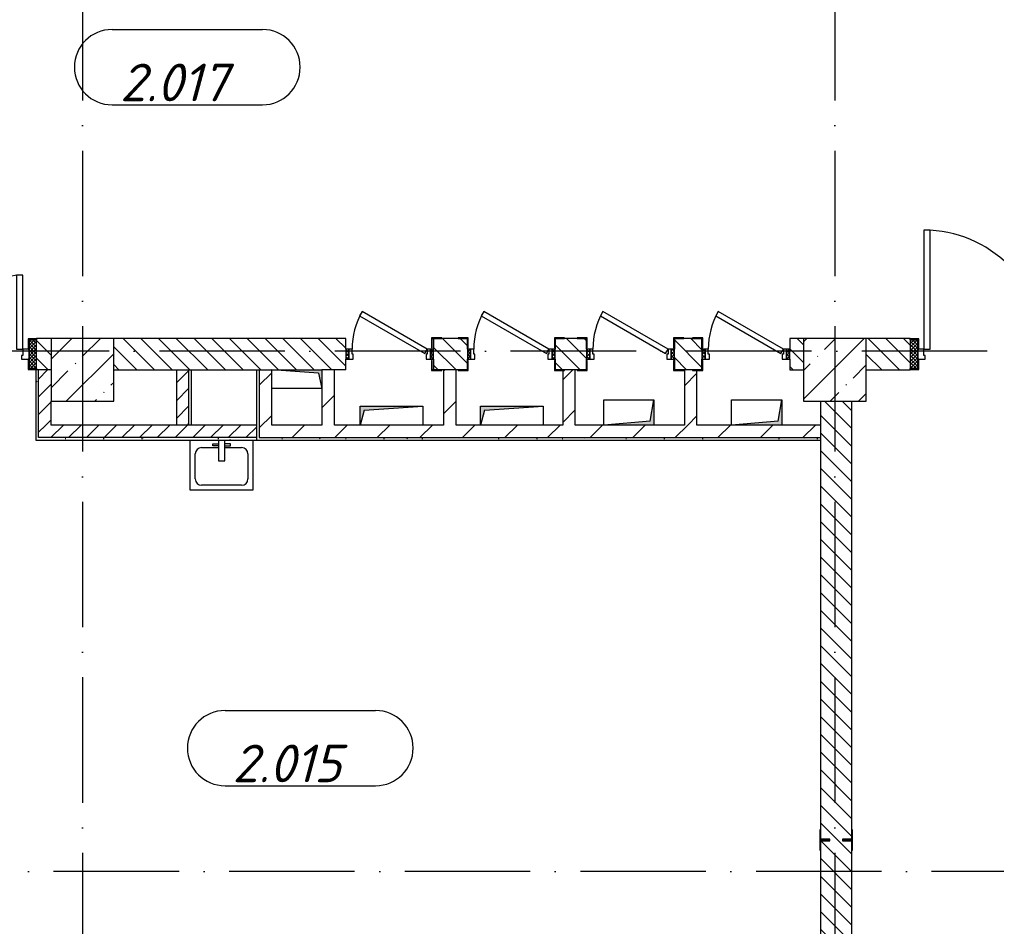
# Model space of a CAD drawing. Header units: millimetres. Extents: x -6467 to 106027, y -7090 to 195095.
# Drawn here: x 47999 to 55788, y 58492 to 65725 of the extents above; entities that cross this region are included whole.
import ezdxf

# ---------------------------------------------------------------- set-up
doc = ezdxf.new("R2010")
doc.units = ezdxf.units.MM
doc.linetypes.add('50_200_ШТРИХ_1Т_ш5_п1_п1_', pattern=[1400, 1000, -200, 0, -200])
for name, color, linetype, lineweight, true_color in [('A-AREA-IDEN-1', 7, 'Continuous', 9, 0xaaaaaa), ('A-GENM-1', 7, 'Continuous', 9, 0xaaaaaa), ('A-GENM-2', 7, 'Continuous', 20, 0xaaaaaa), ('I-WALL-1', 7, 'Continuous', 5, 0x787878), ('M-EQPM-1', 7, 'Continuous', 9, 0xaaaaaa), ('M-EQPM-2', 7, 'Continuous', 9, 0xe2e2e2), ('P-SANR-FIXT-1', 7, 'Continuous', 9, 0xaaaaaa), ('Оси-3', 7, '50_200_ШТРИХ_1Т_ш5_п1_п1_', 9, 0xaaaaaa)]:
    doc.layers.add(name, color=color, linetype=linetype, lineweight=lineweight, true_color=true_color)
for name, color, linetype, lineweight in [('A-DOOR', 7, 'Continuous', 9), ('A-DOOR-2', 7, 'Continuous', 5), ('A-DOOR-FRAM', 7, 'Continuous', 9), ('A-DOOR-FRAM-2', 7, 'Continuous', 5), ('A-WALL', 7, 'Continuous', 5), ('A-WALL-FNSH-1', 7, 'Continuous', 5), ('I-WALL', 7, 'Continuous', 5), ('S-COLS', 7, 'Continuous', 9), ('S-COLS-1', 7, 'Continuous', 5)]:
    doc.layers.add(name, color=color, linetype=linetype, lineweight=lineweight)
doc.styles.add('ISOCPEUR_I', font='isocpeui.ttf', dxfattribs={"height": 300})
pattern_1 = [(135, (0, 0), (-70.71068, -70.71068), [])]
pattern_2 = [(45, (0, 0), (-169.7056, 169.7056), [])]
pattern_3 = [(0, (0, 0), (406.4, 101.6), [6.706, -298.094, 6.706, -298.094, -1625.6]), (0, (0, 0), (406.4, 101.6), [-609.6, 6.706, -602.894, 6.706, -298.094, -711.2]), (0, (0, 0), (406.4, 101.6), [-1524, 6.706, -196.494, 6.706, -501.294]), (120, (152.4, 50.8), (-291.18818, 301.15272), [6.706, -298.094, 6.706, -298.094, -1625.6]), (120, (152.4, 50.8), (-291.18818, 301.15272), [-609.6, 6.706, -602.894, 6.706, -298.094, -711.2]), (120, (152.4, 50.8), (-291.18818, 301.15272), [-1524, 6.706, -196.494, 6.706, -501.294]), (240, (203.2, 254), (-115.21182, -402.75272), [6.706, -298.094, 6.706, -298.094, -1625.6]), (240, (203.2, 254), (-115.21182, -402.75272), [-609.6, 6.706, -602.894, 6.706, -298.094, -711.2]), (240, (203.2, 254), (-115.21182, -402.75272), [-1524, 6.706, -196.494, 6.706, -501.294])]
pattern_4 = [(135, (1456.41, 189.685), (-14.14214, -14.14214), []), (225, (1456.41, 189.685), (14.14214, -14.14214), [])]
pattern_5 = [(45, (-666.384, 189.685), (-14.1421, 14.1421), []), (135, (-666.384, 189.685), (-14.1421, -14.1421), [])]
pattern_6 = [(45, (0, 0), (-70.71068, 70.71068), [])]

# ---------------------------------------------------------------- blocks, each defined once
blk = doc.blocks.new('BSC_Колонна _Прямоугольная - 500х500-V14-АИ_План этажа Радиаторы_2')
at = {"layer": 'S-COLS-1'}
h = blk.add_hatch(dxfattribs=at)
h.set_pattern_fill('FP_42', color=256, style=0, pattern_type=2)
h.set_pattern_definition([(45, (-54500, -62931.04), (-228.0985, 228.0985), []), (45, (-54271.9, -62931.04), (-228.0985, 228.0985), [403.225, -80.645, 6.706, -73.939])])
h.paths.add_polyline_path([(-250, -250), (250, -250), (250, 250), (-250, 250), (-250, 110.7)])
for p, q in [((250, 250), (-250, 250)), ((-250, 250), (-250, -250)), ((250, -250), (250, 250)), ((-250, -250), (250, -250))]:
    blk.add_line(p, q, dxfattribs=at)
blk = doc.blocks.new('BSC_Колонна _Прямоугольная - 500х500-V87-АИ_План этажа Радиаторы_2')
at = {"layer": 'S-COLS-1'}
h = blk.add_hatch(dxfattribs=at)
h.set_pattern_fill('FP_115', color=256, style=0, pattern_type=2)
h.set_pattern_definition([(45, (-48500, -62931.04), (-228.0985, 228.0985), []), (45, (-48271.9, -62931.04), (-228.0985, 228.0985), [403.225, -80.645, 6.706, -73.939])])
h.paths.add_polyline_path([(-250, -250), (250, -250), (250, 250), (-250, 250)])
for p, q in [((250, 250), (-250, 250)), ((-250, 250), (-250, -250)), ((250, -250), (250, 250)), ((-250, -250), (250, -250))]:
    blk.add_line(p, q, dxfattribs=at)
blk = doc.blocks.new('SND_2D_Раковина1 - 400х300-V23-АИ_План этажа Радиаторы_2')
at = {"layer": 'P-SANR-FIXT-1'}
for p, q in [((-250, -220), (-250, 180)), ((-25, 180), (-25, 15)), ((25, 15), (25, 180)), ((250, 180), (250, -220)), ((-160, 120), (-25, 120)), ((-70, 150), (-25, 150)), ((-70, 135), (-70, 150)), ((-25, 135), (-70, 135)), ((70, 150), (25, 150)), ((25, 135), (70, 135)), ((25, 120), (160, 120)), ((70, 135), (70, 150)), ((-210, -130), (-210, 70)), ((-25, 15), (25, 15)), ((210, 70), (210, -130)), ((250, -220), (-250, -220)), ((160, -180), (-160, -180))]:
    blk.add_line(p, q, dxfattribs=at)
for centre, start, end in [((-160, 70), 90, 180), ((160, 70), 0, 90), ((-160, -130), 180, 270), ((160, -130), 270, 0)]:
    blk.add_arc(centre, 50, start, end, dxfattribs=at)
blk = doc.blocks.new('Канал вертикальный прямоугольный - Шахта - значок проема-V337-АИ_План этажа Радиаторы_2')
at = {"layer": 'M-EQPM-2'}
blk.add_hatch(color=256, dxfattribs=at).paths.add_polyline_path([(-200, 100), (-200, -100), (-170, 70), (198.3, 100)])
at = {"layer": 'M-EQPM-1'}
for p, q in [((-200, -100), (-200, 100)), ((-200, 100), (200, 100)), ((-170, 70), (200, 100)), ((200, 100), (200, -100)), ((-170, 70), (-200, -100)), ((200, -100), (-200, -100))]:
    blk.add_line(p, q, dxfattribs=at)
blk = doc.blocks.new('Канал вертикальный прямоугольный - Шахта - значок проема-24087326-АИ_План этажа Радиаторы_2')
at = {"layer": 'M-EQPM-2'}
blk.add_hatch(color=256, dxfattribs=at).paths.add_polyline_path([(200, 100), (-200, 100), (-200, -100), (-170, 70)])
at = {"layer": 'M-EQPM-1'}
for p, q in [((-200, -100), (-200, 100)), ((-200, 100), (200, 100)), ((-170, 70), (200, 100)), ((200, 100), (200, -100)), ((-170, 70), (-200, -100)), ((200, -100), (-200, -100))]:
    blk.add_line(p, q, dxfattribs=at)
blk = doc.blocks.new('110_Дверь_СКБ_1Ст_Внутренняя - ДОО_Д-22_Дв_700x2100h_Технический шкаф ЭОМ и СС EI30-25217176-АИ_План этажа Радиаторы_2')
at = {"layer": 'A-DOOR-2'}
h = blk.add_hatch(dxfattribs=at)
h.set_pattern_fill('FP_232', color=256, style=0, pattern_type=2)
h.set_pattern_definition([(135, (1951.41, 189.685), (-14.14214, -14.14214), []), (225, (1951.41, 189.685), (14.14214, -14.14214), [])])
h.paths.add_polyline_path([(362.5, -40), (362.5, 40), (337.5, 40), (337.5, -40)])
at = {"layer": 'A-DOOR-FRAM-2'}
h = blk.add_hatch(dxfattribs=at)
h.set_pattern_fill('FP_233', color=256, style=0, pattern_type=2)
h.set_pattern_definition([(45, (-171.384, 189.685), (-14.1421, 14.1421), []), (135, (-171.384, 189.685), (-14.1421, -14.1421), [])])
h.paths.add_polyline_path([(-312.5, -40), (-312.5, 40), (-337.5, 40), (-337.5, -40)])
at = {"layer": 'A-DOOR'}
for p, q in [((-207.1, 340), (-227.1, 305.4)), ((312.5, 40), (-207.1, 340)), ((-227.1, 305.4), (292.5, 5.4)), ((292.5, 5.4), (312.5, 40))]:
    blk.add_line(p, q, dxfattribs=at)
at = {"layer": 'A-DOOR-2'}
blk.add_arc((312.5, 40), 600, 150, 180, dxfattribs=at)
at = {"layer": 'A-DOOR-FRAM'}
for p, q in [((-312.5, 40), (-337.5, 40)), ((-337.5, 40), (-337.5, -40)), ((-287.5, 40), (-312.5, 40)), ((-312.5, 40), (-312.5, -40)), ((-312.5, -40), (-312.5, 40)), ((-287.5, 0), (-287.5, 40)), ((-277.5, 0), (-287.5, 0)), ((-277.5, -40), (-277.5, 0)), ((312.5, 0), (302.5, 0)), ((302.5, 0), (302.5, -40)), ((312.5, 40), (312.5, 0)), ((337.5, 40), (312.5, 40)), ((337.5, -40), (337.5, 40)), ((362.5, 40), (337.5, 40)), ((337.5, 40), (337.5, -40)), ((362.5, -40), (362.5, 40)), ((-337.5, -40), (-312.5, -40)), ((-312.5, -40), (-277.5, -40)), ((302.5, -40), (337.5, -40)), ((337.5, -40), (362.5, -40))]:
    blk.add_line(p, q, dxfattribs=at)
blk = doc.blocks.new('Канал вертикальный прямоугольный - Шахта - значок проема-24087324-АИ_План этажа Радиаторы_2')
at = {"layer": 'M-EQPM-2'}
blk.add_hatch(color=256, dxfattribs=at).paths.add_polyline_path([(-250, 75), (-250, -75), (-217.5, 42.5), (250, 75)])
at = {"layer": 'M-EQPM-1'}
for p, q in [((-250, -75), (-250, 75)), ((-250, 75), (250, 75)), ((-217.5, 42.5), (-250, -75)), ((-217.5, 42.5), (250, 75)), ((250, 75), (250, -75)), ((250, -75), (-250, -75))]:
    blk.add_line(p, q, dxfattribs=at)
blk = doc.blocks.new('Канал вертикальный прямоугольный - Шахта - значок проема-24087328-АИ_План этажа Радиаторы_2')
at = {"layer": 'M-EQPM-2'}
blk.add_hatch(color=256, dxfattribs=at).paths.add_polyline_path([(75, 200), (-75, 200), (-75, -200), (-47.5, 172.5)])
at = {"layer": 'M-EQPM-1'}
for p, q in [((-75, -200), (-75, 200)), ((-75, 200), (75, 200)), ((-47.5, 172.5), (-75, -200)), ((-47.5, 172.5), (75, 200)), ((75, 200), (75, -200)), ((75, -200), (-75, -200))]:
    blk.add_line(p, q, dxfattribs=at)
blk = doc.blocks.new('110_Дверь_СКБ_2Ст_Наружная1 - СОШ_Д-07_1760_1440_х2400мм_Все учебные помещения_ читальные залы-25548297-АИ_План этажа Радиаторы_2')
at = {"layer": 'A-DOOR-2'}
h = blk.add_hatch(dxfattribs=at)
h.set_pattern_fill('FP_120', color=256, style=0, pattern_type=2)
h.set_pattern_definition(pattern_4)
h.paths.add_polyline_path([(899.5, -115), (899.5, 115), (839.5, 115), (839.5, -115)])
at = {"layer": 'A-DOOR-FRAM-2'}
h = blk.add_hatch(dxfattribs=at)
h.set_pattern_fill('FP_121', color=256, style=0, pattern_type=2)
h.set_pattern_definition(pattern_5)
h.paths.add_polyline_path([(-800.5, -115), (-800.5, 115), (-860.5, 115), (-860.5, -115)])
at = {"layer": 'A-DOOR'}
for p, q in [((-750.5, 990), (-750.5, 40)), ((-700.5, 990), (-750.5, 990)), ((-700.5, 40), (-700.5, 990)), ((789.5, 630), (739.5, 630)), ((739.5, 630), (739.5, 40)), ((789.5, 40), (789.5, 630)), ((-750.5, 40), (-700.5, 40)), ((739.5, 40), (789.5, 40))]:
    blk.add_line(p, q, dxfattribs=at)
at = {"layer": 'A-DOOR-2'}
for p, q in [((-792.5, 123), (-862.5, 123)), ((-862.5, 123), (-862.5, 115)), ((-862.5, 115), (-800.5, 115)), ((-800.5, 115), (-800.5, 40)), ((-792.5, 40), (-792.5, 123)), ((901.5, 123), (831.5, 123)), ((831.5, 123), (831.5, 40)), ((839.5, 40), (839.5, 115)), ((839.5, 115), (901.5, 115)), ((901.5, 115), (901.5, 123)), ((-800.5, 40), (-792.5, 40)), ((831.5, 40), (839.5, 40)), ((-792.5, -40), (-800.5, -40)), ((-800.5, -40), (-800.5, -115)), ((-792.5, -123), (-792.5, -40)), ((839.5, -40), (831.5, -40)), ((831.5, -40), (831.5, -123)), ((839.5, -115), (839.5, -40)), ((-862.5, -115), (-862.5, -123)), ((-800.5, -115), (-862.5, -115)), ((-862.5, -123), (-792.5, -123)), ((831.5, -123), (901.5, -123)), ((901.5, -115), (839.5, -115)), ((901.5, -123), (901.5, -115))]:
    blk.add_line(p, q, dxfattribs=at)
for centre, radius, start, end in [((-750.5, 40), 950, 0, 90), ((789.5, 40), 590, 90, 180)]:
    blk.add_arc(centre, radius, start, end, dxfattribs=at)
at = {"layer": 'A-DOOR-FRAM'}
for p, q in [((-800.5, 115), (-860.5, 115)), ((-860.5, 115), (-860.5, -115)), ((-800.5, -115), (-800.5, 115)), ((899.5, 115), (839.5, 115)), ((839.5, 115), (839.5, -115)), ((899.5, -115), (899.5, 115)), ((-750.5, 40), (-800.5, 40)), ((-800.5, 40), (-800.5, -40)), ((-750.5, -10), (-750.5, 40)), ((789.5, 40), (789.5, -10)), ((839.5, 40), (789.5, 40)), ((839.5, -40), (839.5, 40)), ((-800.5, -40), (-740.5, -40)), ((-740.5, -10), (-750.5, -10)), ((-740.5, -40), (-740.5, -10)), ((789.5, -10), (779.5, -10)), ((779.5, -10), (779.5, -40)), ((779.5, -40), (839.5, -40)), ((-860.5, -115), (-800.5, -115)), ((839.5, -115), (899.5, -115))]:
    blk.add_line(p, q, dxfattribs=at)
blk = doc.blocks.new('110_Дверь_СКБ_2Ст_Наружная1 - СОШ_Д-07_1760_1440_х2400мм_Все учебные помещения_ читальные залы-25547909-АИ_План этажа Радиаторы_2')
at = {"layer": 'A-DOOR-2'}
h = blk.add_hatch(dxfattribs=at)
h.set_pattern_fill('FP_120', color=256, style=0, pattern_type=2)
h.set_pattern_definition(pattern_4)
h.paths.add_polyline_path([(839.5, -115), (899.5, -115), (899.5, 115), (839.5, 115)])
at = {"layer": 'A-DOOR-FRAM-2'}
h = blk.add_hatch(dxfattribs=at)
h.set_pattern_fill('FP_121', color=256, style=0, pattern_type=2)
h.set_pattern_definition(pattern_5)
h.paths.add_polyline_path([(-860.5, -115), (-800.5, -115), (-800.5, 115), (-860.5, 115)])
at = {"layer": 'A-DOOR'}
for p, q in [((-750.5, 990), (-750.5, 40)), ((-700.5, 990), (-750.5, 990)), ((-700.5, 40), (-700.5, 990)), ((789.5, 630), (739.5, 630)), ((739.5, 630), (739.5, 40)), ((789.5, 40), (789.5, 630)), ((-750.5, 40), (-700.5, 40)), ((739.5, 40), (789.5, 40))]:
    blk.add_line(p, q, dxfattribs=at)
at = {"layer": 'A-DOOR-2'}
for p, q in [((-792.5, 123), (-862.5, 123)), ((-862.5, 123), (-862.5, 115)), ((-862.5, 115), (-800.5, 115)), ((-800.5, 115), (-800.5, 40)), ((-792.5, 40), (-792.5, 123)), ((901.5, 123), (831.5, 123)), ((831.5, 123), (831.5, 40)), ((839.5, 40), (839.5, 115)), ((839.5, 115), (901.5, 115)), ((901.5, 115), (901.5, 123)), ((-800.5, 40), (-792.5, 40)), ((831.5, 40), (839.5, 40)), ((-792.5, -40), (-800.5, -40)), ((-800.5, -40), (-800.5, -115)), ((-792.5, -123), (-792.5, -40)), ((839.5, -40), (831.5, -40)), ((831.5, -40), (831.5, -123)), ((839.5, -115), (839.5, -40)), ((-862.5, -115), (-862.5, -123)), ((-800.5, -115), (-862.5, -115)), ((-862.5, -123), (-792.5, -123)), ((831.5, -123), (901.5, -123)), ((901.5, -115), (839.5, -115)), ((901.5, -123), (901.5, -115))]:
    blk.add_line(p, q, dxfattribs=at)
for centre, radius, start, end in [((-750.5, 40), 950, 0, 90), ((789.5, 40), 590, 90, 180)]:
    blk.add_arc(centre, radius, start, end, dxfattribs=at)
at = {"layer": 'A-DOOR-FRAM'}
for p, q in [((-800.5, 115), (-860.5, 115)), ((-860.5, 115), (-860.5, -115)), ((-800.5, -115), (-800.5, 115)), ((899.5, 115), (839.5, 115)), ((839.5, 115), (839.5, -115)), ((899.5, -115), (899.5, 115)), ((-750.5, 40), (-800.5, 40)), ((-800.5, 40), (-800.5, -40)), ((-750.5, -10), (-750.5, 40)), ((789.5, 40), (789.5, -10)), ((839.5, 40), (789.5, 40)), ((839.5, -40), (839.5, 40)), ((-800.5, -40), (-740.5, -40)), ((-740.5, -10), (-750.5, -10)), ((-740.5, -40), (-740.5, -10)), ((789.5, -10), (779.5, -10)), ((779.5, -10), (779.5, -40)), ((779.5, -40), (839.5, -40)), ((-860.5, -115), (-800.5, -115)), ((839.5, -115), (899.5, -115))]:
    blk.add_line(p, q, dxfattribs=at)
blk = doc.blocks.new('АР_Перемычка1 - АР_Перемычка-25547967-АИ_План этажа Радиаторы_2')
at = {"layer": 'A-GENM-1'}
blk.add_line((-350, -125), (-343, -125), dxfattribs=at)
blk = doc.blocks.new('Фахверк _газобетон торцы_712 - Фахверк _газобетон торцы_-25914078-АИ_План этажа Радиаторы_2')
at = {"layer": 'A-GENM-2'}
for p, q in [((89406, 11134.7), (89325, 11134.7)), ((89325, 11134.7), (89325, 11128.7)), ((89325, 11128.7), (89400, 11128.7)), ((89400, 11128.7), (89400, 11053.7)), ((89406, 11053.7), (89406, 11134.7)), ((89400, 11053.7), (89406, 11053.7)), ((89400, 10953.7), (89400, 10878.7)), ((89406, 10953.7), (89400, 10953.7)), ((89406, 10872.7), (89406, 10953.7)), ((89400, 10878.7), (89325, 10878.7)), ((89325, 10878.7), (89325, 10872.7)), ((89325, 10872.7), (89406, 10872.7))]:
    blk.add_line(p, q, dxfattribs=at)
blk = doc.blocks.new('Фахверк _газобетон торцы_713 - Фахверк _газобетон торцы_-25914098-АИ_План этажа Радиаторы_2')
at = {"layer": 'A-GENM-2'}
for p, q in [((14515, 11134.7), (14434, 11134.7)), ((14434, 11134.7), (14434, 11053.7)), ((14440, 11053.7), (14440, 11128.7)), ((14440, 11128.7), (14515, 11128.7)), ((14515, 11128.7), (14515, 11134.7)), ((14434, 11053.7), (14440, 11053.7)), ((14440, 10953.7), (14434, 10953.7)), ((14434, 10953.7), (14434, 10872.7)), ((14440, 10878.7), (14440, 10953.7)), ((14434, 10872.7), (14515, 10872.7)), ((14515, 10878.7), (14440, 10878.7)), ((14515, 10872.7), (14515, 10878.7))]:
    blk.add_line(p, q, dxfattribs=at)
blk = doc.blocks.new('Фахверк _газобетон торцы_714 - Фахверк _газобетон торцы_-25914118-АИ_План этажа Радиаторы_2')
at = {"layer": 'A-GENM-2'}
for p, q in [((89406, 11134.7), (89325, 11134.7)), ((89325, 11134.7), (89325, 11128.7)), ((89325, 11128.7), (89400, 11128.7)), ((89400, 11128.7), (89400, 11053.7)), ((89406, 11053.7), (89406, 11134.7)), ((89400, 11053.7), (89406, 11053.7)), ((89400, 10953.7), (89400, 10878.7)), ((89406, 10953.7), (89400, 10953.7)), ((89406, 10872.7), (89406, 10953.7)), ((89400, 10878.7), (89325, 10878.7)), ((89325, 10878.7), (89325, 10872.7)), ((89325, 10872.7), (89406, 10872.7))]:
    blk.add_line(p, q, dxfattribs=at)
blk = doc.blocks.new('Фахверк _газобетон торцы_715 - Фахверк _газобетон торцы_-25914138-АИ_План этажа Радиаторы_2')
at = {"layer": 'A-GENM-2'}
for p, q in [((14515, 11134.7), (14434, 11134.7)), ((14434, 11134.7), (14434, 11053.7)), ((14440, 11053.7), (14440, 11128.7)), ((14440, 11128.7), (14515, 11128.7)), ((14515, 11128.7), (14515, 11134.7)), ((14434, 11053.7), (14440, 11053.7)), ((14440, 10953.7), (14434, 10953.7)), ((14434, 10953.7), (14434, 10872.7)), ((14440, 10878.7), (14440, 10953.7)), ((14434, 10872.7), (14515, 10872.7)), ((14515, 10878.7), (14440, 10878.7)), ((14515, 10872.7), (14515, 10878.7))]:
    blk.add_line(p, q, dxfattribs=at)
blk = doc.blocks.new('Фахверк _газобетон торцы_716 - Фахверк _газобетон торцы_-25914158-АИ_План этажа Радиаторы_2')
at = {"layer": 'A-GENM-2'}
for p, q in [((14515, 11134.7), (14434, 11134.7)), ((14434, 11134.7), (14434, 11053.7)), ((14440, 11053.7), (14440, 11128.7)), ((14440, 11128.7), (14515, 11128.7)), ((14515, 11128.7), (14515, 11134.7)), ((14434, 11053.7), (14440, 11053.7)), ((14440, 10953.7), (14434, 10953.7)), ((14434, 10953.7), (14434, 10872.7)), ((14440, 10878.7), (14440, 10953.7)), ((14434, 10872.7), (14515, 10872.7)), ((14515, 10878.7), (14440, 10878.7)), ((14515, 10872.7), (14515, 10878.7))]:
    blk.add_line(p, q, dxfattribs=at)
blk = doc.blocks.new('Фахверк _газобетон торцы_719 - Фахверк _газобетон торцы_-25914218-АИ_План этажа Радиаторы_2')
at = {"layer": 'A-GENM-2'}
for p, q in [((88426, 11134.7), (88345, 11134.7)), ((88345, 11134.7), (88345, 11128.7)), ((88345, 11128.7), (88420, 11128.7)), ((88420, 11128.7), (88420, 11053.7)), ((88426, 11053.7), (88426, 11134.7)), ((88420, 11053.7), (88426, 11053.7)), ((88420, 10953.7), (88420, 10878.7)), ((88426, 10953.7), (88420, 10953.7)), ((88426, 10872.7), (88426, 10953.7)), ((88420, 10878.7), (88345, 10878.7)), ((88345, 10878.7), (88345, 10872.7)), ((88345, 10872.7), (88426, 10872.7))]:
    blk.add_line(p, q, dxfattribs=at)
blk = doc.blocks.new('Фахверк _газобетон торцы_871 - Фахверк _газобетон торцы_-26105759-АИ_План этажа Радиаторы_2')
at = {"layer": 'A-GENM-2'}
for p, q in [((41046, 11134.7), (40965, 11134.7)), ((40965, 11134.7), (40965, 11128.7)), ((40965, 11128.7), (41040, 11128.7)), ((41040, 11128.7), (41040, 11053.7)), ((41046, 11053.7), (41046, 11134.7)), ((41040, 11053.7), (41046, 11053.7)), ((41040, 10953.7), (41040, 10878.7)), ((41046, 10953.7), (41040, 10953.7)), ((41046, 10872.7), (41046, 10953.7)), ((41040, 10878.7), (40965, 10878.7)), ((40965, 10878.7), (40965, 10872.7)), ((40965, 10872.7), (41046, 10872.7))]:
    blk.add_line(p, q, dxfattribs=at)
blk = doc.blocks.new('Фахверк _газобетон торцы_872 - Фахверк _газобетон торцы_-26105779-АИ_План этажа Радиаторы_2')
at = {"layer": 'A-GENM-2'}
for p, q in [((41046, 105920.3), (40965, 105920.3)), ((40965, 105920.3), (40965, 105914.3)), ((40965, 105914.3), (41040, 105914.3)), ((41040, 105914.3), (41040, 105839.3)), ((41046, 105839.3), (41046, 105920.3)), ((41040, 105839.3), (41046, 105839.3)), ((41046, 105739.3), (41040, 105739.3)), ((41040, 105739.3), (41040, 105664.3)), ((41046, 105658.3), (41046, 105739.3)), ((41040, 105664.3), (40965, 105664.3)), ((40965, 105664.3), (40965, 105658.3)), ((40965, 105658.3), (41046, 105658.3))]:
    blk.add_line(p, q, dxfattribs=at)
blk = doc.blocks.new('AAR_СКБ_Марка_помещения_1_5 ммп - Номер-27962133-АИ_План этажа Радиаторы_2')
at = {"layer": 'A-AREA-IDEN-1'}
for p, q in [((-2.987, 3), (3.013, 3)), ((-2.987, 0), (3.013, 0))]:
    blk.add_line(p, q, dxfattribs=at)
for centre, start, end in [((-2.987, 1.5), 90, 270), ((3.013, 1.5), 270, 90)]:
    blk.add_arc(centre, 1.5, start, end, dxfattribs=at)

msp = doc.modelspace()

# ---------------------------------------------------------------- hatches: boundary and pattern name
at = {"layer": 'I-WALL'}
h = msp.add_hatch(dxfattribs=at)
h.set_pattern_fill('FP_2', color=256, style=0, pattern_type=2)
h.set_pattern_definition(pattern_1)
h.paths.add_polyline_path([(66330, 62931), (66700, 62931), (66700, 63181), (65440, 63181), (65440, 62931), (66230, 62931)])
h.paths.add_polyline_path([(63870, 62931), (64290, 62931), (64290, 63181), (63750, 63181), (63750, 62931), (63850, 62931)])
h.paths.add_polyline_path([(62624.4, 62931), (63250, 62931), (63250, 63181), (57750, 63181), (57750, 62931), (61450, 62931)])
h.paths.add_polyline_path([(55098, 62931), (55098, 62933), (55098, 63181), (54750, 63179), (54750, 62931)])
h.paths.add_polyline_path([(57250, 62931), (57250, 63181), (56862, 63179), (56862, 62931)])
h.paths.add_polyline_path([(54250, 62931), (54250, 63181), (54140, 63181), (54140, 62931)])
h.paths.add_polyline_path([(53220, 62931), (53440, 62931), (53440, 63181), (53220, 63181), (53220, 63016)])
h.paths.add_polyline_path([(52270, 62931), (52520, 62931), (52520, 63181), (52270, 63181), (52270, 63016)])
h.paths.add_polyline_path([(51570, 62931), (51570, 63181), (51300, 63181), (51300, 62931), (51480, 62931)])
h.paths.add_polyline_path([(50010, 62931), (50600, 62931), (50600, 63181), (48750, 63181), (48750, 62931), (49910, 62931)])
h.paths.add_polyline_path([(48135, 62931), (48250, 62933), (48250, 63181), (48137, 63179), (48135, 62933)])
h.paths.add_polyline_path([(46375, 62931), (46373, 63181), (45750, 63181), (45750, 62931), (46374, 62931)])
h = msp.add_hatch(dxfattribs=at)
h.set_pattern_fill('FP_4', color=256, style=0, pattern_type=2)
h.set_pattern_definition(pattern_6)
h.paths.add_polyline_path([(48250, 62491), (48250, 62931), (48150, 62931), (48150, 62491)])
h = msp.add_hatch(dxfattribs=at)
h.set_pattern_fill('FP_4', color=256, style=0, pattern_type=2)
h.set_pattern_definition(pattern_6)
h.paths.add_polyline_path([(49350, 62491), (49350, 62931), (49250, 62931), (49250, 62491), (49336.4, 62491)])
h = msp.add_hatch(dxfattribs=at)
h.set_pattern_fill('FP_5', color=256, style=0, pattern_type=2)
h.set_pattern_definition(pattern_2)
h.paths.add_polyline_path([(50010, 62391), (50010, 62931), (49910, 62931), (49910, 62391)])
h = msp.add_hatch(dxfattribs=at)
h.set_pattern_fill('FP_5', color=256, style=0, pattern_type=2)
h.set_pattern_definition(pattern_2)
h.paths.add_polyline_path([(50510, 62491), (50510, 62931), (50410, 62931), (50410, 62491)])
h = msp.add_hatch(dxfattribs=at)
h.set_pattern_fill('FP_5', color=256, style=0, pattern_type=2)
h.set_pattern_definition(pattern_2)
h.paths.add_polyline_path([(51480, 62491), (51480, 62931), (51380, 62931), (51380, 62491)])
h = msp.add_hatch(dxfattribs=at)
h.set_pattern_fill('FP_5', color=256, style=0, pattern_type=2)
h.set_pattern_definition(pattern_2)
h.paths.add_polyline_path([(52430, 62491), (52430, 62931), (52330, 62931), (52330, 62491)])
h = msp.add_hatch(dxfattribs=at)
h.set_pattern_fill('FP_5', color=256, style=0, pattern_type=2)
h.set_pattern_definition(pattern_2)
h.paths.add_polyline_path([(53400, 62491), (53400, 62931), (53300, 62931), (53300, 62491)])
h = msp.add_hatch(dxfattribs=at)
h.set_pattern_fill('FP_2', color=256, style=0, pattern_type=2)
h.set_pattern_definition(pattern_1)
h.paths.add_polyline_path([(54635, 55681), (54635, 62681), (54385, 62681), (54385, 55681)])
h = msp.add_hatch(dxfattribs=at)
h.set_pattern_fill('FP_4', color=256, style=0, pattern_type=2)
h.set_pattern_definition(pattern_6)
h.paths.add_polyline_path([(49890, 62391), (49890, 62491), (48150, 62491), (48150, 62391), (49336.4, 62391)])
h = msp.add_hatch(dxfattribs=at)
h.set_pattern_fill('FP_5', color=256, style=0, pattern_type=2)
h.set_pattern_definition(pattern_2)
h.paths.add_polyline_path([(54385, 62391), (54385, 62491), (50010, 62491), (50010, 62391), (54319.4, 62391)])
at = {"layer": 'I-WALL-1'}
h = msp.add_hatch(dxfattribs=at)
h.set_pattern_fill('FP_3', color=256, style=0, pattern_type=2)
h.set_pattern_definition(pattern_3)
h.paths.add_polyline_path([(48150, 62391), (48150, 62931), (48130, 62931), (48130, 62391)])
h = msp.add_hatch(dxfattribs=at)
h.set_pattern_fill('FP_3', color=256, style=0, pattern_type=2)
h.set_pattern_definition(pattern_3)
h.paths.add_polyline_path([(49370, 62491), (49370, 62931), (49350, 62931), (49350, 62491)])
h = msp.add_hatch(dxfattribs=at)
h.set_pattern_fill('FP_3', color=256, style=0, pattern_type=2)
h.set_pattern_definition(pattern_3)
h.paths.add_polyline_path([(49910, 62371), (49910, 62931), (49890, 62931), (49890, 62371)])
h = msp.add_hatch(dxfattribs=at)
h.set_pattern_fill('FP_3', color=256, style=0, pattern_type=2)
h.set_pattern_definition(pattern_3)
h.paths.add_polyline_path([(49890, 62371), (49890, 62391), (48130, 62391), (48130, 62371), (49336.4, 62371)])
h = msp.add_hatch(dxfattribs=at)
h.set_pattern_fill('FP_3', color=256, style=0, pattern_type=2)
h.set_pattern_definition(pattern_3)
h.paths.add_polyline_path([(54385, 62371), (54385, 62391), (49910, 62391), (49910, 62371), (54319.4, 62371)])

# ---------------------------------------------------------------- linework, layer by layer
at = {"layer": 'A-WALL'}
for p, q in [((48250, 63181), (48135, 63181)), ((50600, 63181), (48750, 63181)), ((50600, 63096), (50600, 63181)), ((51570, 63181), (51300, 63181)), ((51300, 63181), (51300, 63096)), ((51570, 63096), (51570, 63181)), ((52520, 63181), (52270, 63181)), ((52270, 63181), (52270, 63096)), ((52520, 63096), (52520, 63181)), ((53440, 63181), (53220, 63181)), ((53220, 63181), (53220, 63096)), ((53440, 63096), (53440, 63181)), ((54250, 63181), (54140, 63181)), ((54140, 63181), (54140, 63096)), ((55100, 63181), (54750, 63181)), ((50600, 62931), (50600, 63016)), ((51300, 63016), (51300, 62931)), ((51570, 62931), (51570, 63016)), ((52270, 63016), (52270, 62931)), ((52520, 62931), (52520, 63016)), ((53220, 63016), (53220, 62931)), ((53440, 62931), (53440, 63016)), ((54140, 63016), (54140, 62931)), ((48150, 62391), (48150, 62931)), ((48750, 62931), (50010, 62931)), ((49350, 62491), (49350, 62931)), ((49910, 62931), (49910, 62391)), ((50600, 62931), (50410, 62931)), ((51570, 62931), (51300, 62931)), ((52520, 62931), (52270, 62931)), ((53440, 62931), (53220, 62931)), ((54140, 62931), (54250, 62931)), ((54750, 62931), (55100, 62931)), ((54385, 62681), (54385, 55681)), ((54635, 55681), (54635, 62681)), ((49890, 62391), (48150, 62391)), ((49910, 62391), (54385, 62391))]:
    msp.add_line(p, q, dxfattribs=at)
at = {"layer": 'A-WALL-FNSH-1'}
for p, q in [((48130, 62931), (48130, 62371)), ((48250, 62931), (48130, 62931)), ((49250, 62931), (49250, 62491)), ((49370, 62491), (49370, 62931)), ((49890, 62371), (49890, 62931)), ((50010, 62491), (50010, 62931)), ((50510, 62491), (50510, 62931)), ((51380, 62931), (51380, 62491)), ((51480, 62491), (51480, 62931)), ((52330, 62931), (52330, 62491)), ((52430, 62491), (52430, 62931)), ((53300, 62931), (53300, 62491)), ((53400, 62491), (53400, 62931)), ((50410, 62781), (50410, 62491)), ((48250, 62491), (48250, 62681)), ((49890, 62491), (48250, 62491)), ((50410, 62491), (50010, 62491)), ((51380, 62491), (50510, 62491)), ((52330, 62491), (51480, 62491)), ((52656.7, 62491), (52430, 62491)), ((53300, 62491), (53056.7, 62491)), ((53676.7, 62491), (53400, 62491)), ((54385, 62491), (54076.7, 62491)), ((48130, 62371), (54385, 62371))]:
    msp.add_line(p, q, dxfattribs=at)
at = {"layer": 'Оси-3'}
for p, q in [((48500, 91281), (48500, 52458)), ((54500, 91281), (54500, 52458)), ((104718, 63081), (-5267.3, 63081)), ((74472.3, 58931), (-5267.3, 58931))]:
    msp.add_line(p, q, dxfattribs=at)

# ---------------------------------------------------------------- block references
at = {"layer": 'A-AREA-IDEN-1', "xscale": 199.9999999999999, "yscale": 199.9999999999999, "zscale": 199.9999999999999}
for p in [(49333.9, 65045.1), (50234.7, 59613.9)]:
    msp.add_blockref('AAR_СКБ_Марка_помещения_1_5 ммп - Номер-27962133-АИ_План этажа Радиаторы_2', p, dxfattribs=at)
at = {"layer": 'A-DOOR-2'}
for name, p in [('110_Дверь_СКБ_2Ст_Наружная1 - СОШ_Д-07_1760_1440_х2400мм_Все учебные помещения_ читальные залы-25548297-АИ_План этажа Радиаторы_2', (47235.5, 63056)), ('110_Дверь_СКБ_2Ст_Наружная1 - СОШ_Д-07_1760_1440_х2400мм_Все учебные помещения_ читальные залы-25547909-АИ_План этажа Радиаторы_2', (55960.5, 63056)), ('110_Дверь_СКБ_1Ст_Внутренняя - ДОО_Д-22_Дв_700x2100h_Технический шкаф ЭОМ и СС EI30-25217176-АИ_План этажа Радиаторы_2', (50937.5, 63056)), ('110_Дверь_СКБ_1Ст_Внутренняя - ДОО_Д-22_Дв_700x2100h_Технический шкаф ЭОМ и СС EI30-25217176-АИ_План этажа Радиаторы_2', (51907.5, 63056)), ('110_Дверь_СКБ_1Ст_Внутренняя - ДОО_Д-22_Дв_700x2100h_Технический шкаф ЭОМ и СС EI30-25217176-АИ_План этажа Радиаторы_2', (52857.5, 63056)), ('110_Дверь_СКБ_1Ст_Внутренняя - ДОО_Д-22_Дв_700x2100h_Технический шкаф ЭОМ и СС EI30-25217176-АИ_План этажа Радиаторы_2', (53777.5, 63056))]:
    msp.add_blockref(name, p, dxfattribs=at)
at = {"layer": 'A-GENM-1'}
for name, p, rotation in [('Фахверк _газобетон торцы_719 - Фахверк _газобетон торцы_-25914218-АИ_План этажа Радиаторы_2', (139710, 74059.8), 180), ('Фахверк _газобетон торцы_713 - Фахверк _газобетон торцы_-25914098-АИ_План этажа Радиаторы_2', (66010, 74059.8), 180), ('Фахверк _газобетон торцы_712 - Фахверк _газобетон торцы_-25914078-АИ_План этажа Радиаторы_2', (141670, 74059.8), 180), ('Фахверк _газобетон торцы_715 - Фахверк _газобетон торцы_-25914138-АИ_План этажа Радиаторы_2', (66960, 74059.8), 180), ('Фахверк _газобетон торцы_714 - Фахверк _газобетон торцы_-25914118-АИ_План этажа Радиаторы_2', (142620, 74059.8), 180), ('Фахверк _газобетон торцы_716 - Фахверк _газобетон торцы_-25914158-АИ_План этажа Радиаторы_2', (67880, 74059.8), 180), ('Фахверк _газобетон торцы_872 - Фахверк _газобетон торцы_-26105779-АИ_План этажа Радиаторы_2', (-51279.3, 100227), 269.9999999999993), ('Фахверк _газобетон торцы_871 - Фахверк _газобетон торцы_-26105759-АИ_План этажа Радиаторы_2', (65513.7, 18135), 90.00000000000074)]:
    msp.add_blockref(name, p, dxfattribs=dict(at, rotation=rotation))
msp.add_blockref('АР_Перемычка1 - АР_Перемычка-25547967-АИ_План этажа Радиаторы_2', (55100, 63056), dxfattribs=at)
at = {"layer": 'M-EQPM-1'}
for name, p, rotation in [('Канал вертикальный прямоугольный - Шахта - значок проема-24087328-АИ_План этажа Радиаторы_2', (50210, 62856), 269.9999999999993), ('Канал вертикальный прямоугольный - Шахта - значок проема-V337-АИ_План этажа Радиаторы_2', (52856.7, 62591), 180), ('Канал вертикальный прямоугольный - Шахта - значок проема-24087326-АИ_План этажа Радиаторы_2', (53876.7, 62591), 180)]:
    msp.add_blockref(name, p, dxfattribs=dict(at, rotation=rotation))
for p in [(50964.9, 62566), (51924.9, 62566)]:
    msp.add_blockref('Канал вертикальный прямоугольный - Шахта - значок проема-24087324-АИ_План этажа Радиаторы_2', p, dxfattribs=at)
at = {"layer": 'P-SANR-FIXT-1'}
msp.add_blockref('SND_2D_Раковина1 - 400х300-V23-АИ_План этажа Радиаторы_2', (49610, 62191), dxfattribs=at)
at = {"layer": 'S-COLS'}
for name, p in [('BSC_Колонна _Прямоугольная - 500х500-V87-АИ_План этажа Радиаторы_2', (48500, 62931)), ('BSC_Колонна _Прямоугольная - 500х500-V14-АИ_План этажа Радиаторы_2', (54500, 62931))]:
    msp.add_blockref(name, p, dxfattribs=at)

# ---------------------------------------------------------------- texts
at = {"layer": 'A-AREA-IDEN-1', "char_height": 300, "width": 900, "attachment_point": 8, "line_spacing_factor": 1.139951, "style": 'ISOCPEUR_I'}
for s, insert in [('\\pxqc,t8.46667,16.93333,25.4,33.86667,42.33333,50.8,59.26667,67.73333,76.2,84.66667,93.13333,101.6,110.06667,118.53333,127,135.46667,143.93333,152.4,160.86667,169.33333,177.8,186.26667,194.73333,203.2,211.66667,220.13333,228.6,237.06667,245.53333,254,262.46667,270.93333;{2.017}', (49229.7, 65073.3)), ('\\pxqc,t8.46667,16.93333,25.4,33.86667,42.33333,50.8,59.26667,67.73333,76.2,84.66667,93.13333,101.6,110.06667,118.53333,127,135.46667,143.93333,152.4,160.86667,169.33333,177.8,186.26667,194.73333,203.2,211.66667,220.13333,228.6,237.06667,245.53333,254,262.46667,270.93333;{2.015}', (50130.4, 59642.1))]:
    msp.add_mtext(s, dxfattribs=dict(at, insert=insert))

doc.saveas('drawing.dxf')
